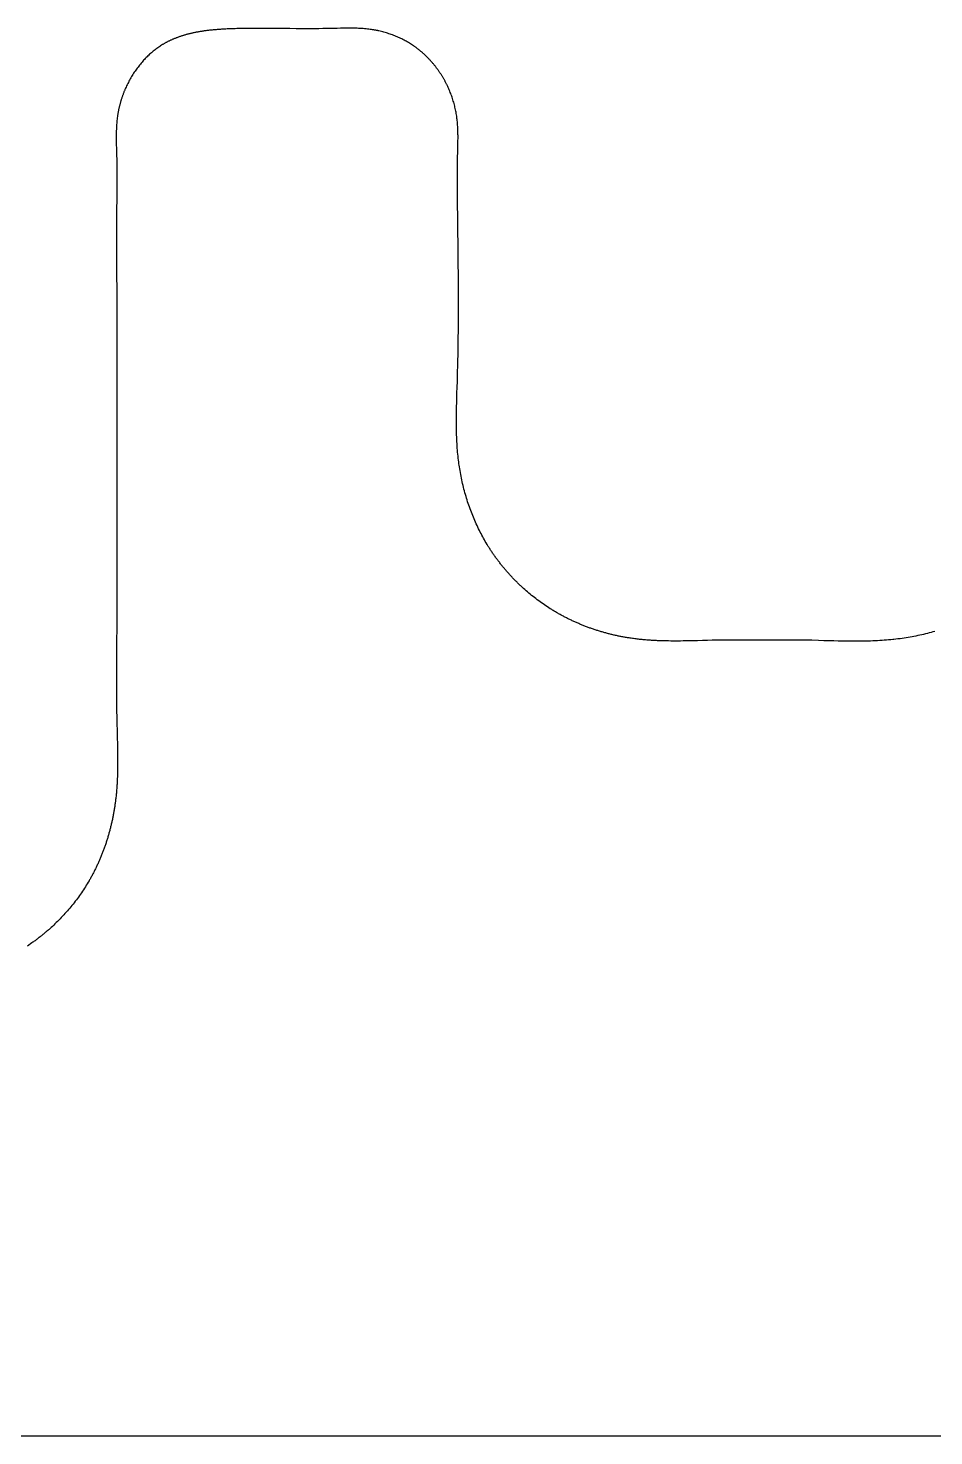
# Model space of a CAD drawing. Header units: millimetres. Extents: x -9 to 276, y -90 to 14.
# Drawn here: x 253.16 to 257.68, y 6.97 to 14 of the extents above; entities that cross this region are included whole.
import ezdxf

# ---------------------------------------------------------------- set-up
doc = ezdxf.new("R2010")
doc.units = ezdxf.units.MM
doc.layers.add('BLACK', color=7, linetype='CONTINUOUS')

msp = doc.modelspace()

# ---------------------------------------------------------------- linework, layer by layer
at = {"layer": 'BLACK', "linetype": 'Continuous'}
for p, q in [((253.983391, 13.971788), (253.979777, 13.970999)), ((253.987065, 13.97257), (253.983391, 13.971788)), ((253.990748, 13.973333), (253.987065, 13.97257)), ((253.994495, 13.974088), (253.990748, 13.973333)), ((253.99825, 13.974824), (253.994495, 13.974088)), ((254.002073, 13.975552), (253.99825, 13.974824)), ((254.005904, 13.976262), (254.002073, 13.975552)), ((254.009806, 13.976963), (254.005904, 13.976262)), ((254.013716, 13.977646), (254.009806, 13.976963)), ((254.0177, 13.97832), (254.013716, 13.977646)), ((254.021693, 13.978975), (254.0177, 13.97832)), ((254.025765, 13.979623), (254.021693, 13.978975)), ((254.029845, 13.980251), (254.025765, 13.979623)), ((254.03401, 13.980871), (254.029845, 13.980251)), ((254.038182, 13.981472), (254.03401, 13.980871)), ((254.042443, 13.982065), (254.038182, 13.981472)), ((254.046713, 13.982638), (254.042443, 13.982065)), ((254.051078, 13.983204), (254.046713, 13.982638)), ((254.055451, 13.98375), (254.051078, 13.983204)), ((254.059926, 13.984287), (254.055451, 13.98375)), ((254.064409, 13.984805), (254.059926, 13.984287)), ((254.069004, 13.985315), (254.064409, 13.984805)), ((254.073605, 13.985806), (254.069004, 13.985315)), ((254.078326, 13.986288), (254.073605, 13.985806)), ((254.083055, 13.98675), (254.078326, 13.986288)), ((254.087915, 13.987205), (254.083055, 13.98675)), ((254.092782, 13.987639), (254.087915, 13.987205)), ((254.097794, 13.988065), (254.092782, 13.987639)), ((254.102812, 13.988471), (254.097794, 13.988065)), ((254.10799, 13.988869), (254.102812, 13.988471)), ((254.113175, 13.989247), (254.10799, 13.988869)), ((254.11854, 13.989617), (254.113175, 13.989247)), ((254.12391, 13.989967), (254.11854, 13.989617)), ((254.129485, 13.990308), (254.12391, 13.989967)), ((254.135065, 13.990629), (254.129485, 13.990308)), ((254.140881, 13.990943), (254.135065, 13.990629)), ((254.146702, 13.991236), (254.140881, 13.990943)), ((254.152801, 13.991521), (254.146702, 13.991236)), ((254.158903, 13.991786), (254.152801, 13.991521)), ((254.165343, 13.992043), (254.158903, 13.991786)), ((254.171784, 13.99228), (254.165343, 13.992043)), ((254.178648, 13.99251), (254.171784, 13.99228)), ((254.185513, 13.992718), (254.178648, 13.99251)), ((254.192937, 13.992922), (254.185513, 13.992718)), ((254.20036, 13.993103), (254.192937, 13.992922)), ((254.20859, 13.993281), (254.20036, 13.993103)), ((254.216814, 13.993436), (254.20859, 13.993281)), ((254.226416, 13.993593), (254.216814, 13.993436)), ((254.236007, 13.993725), (254.226416, 13.993593)), ((254.248364, 13.993866), (254.236007, 13.993725)), ((254.2607, 13.993975), (254.248364, 13.993866)), ((254.273015, 13.994055), (254.2607, 13.993975)), ((254.285311, 13.994107), (254.273015, 13.994055)), ((254.297588, 13.994135), (254.285311, 13.994107)), ((254.309847, 13.994139), (254.297588, 13.994135)), ((254.334316, 13.994086), (254.309847, 13.994139)), ((254.358726, 13.993967), (254.334316, 13.994086)), ((254.383086, 13.993798), (254.358726, 13.993967)), ((254.407402, 13.993594), (254.383086, 13.993798)), ((254.431683, 13.993375), (254.407402, 13.993594)), ((254.465428, 13.993073), (254.431683, 13.993375)), ((254.497427, 13.992829), (254.465428, 13.993073)), ((254.524373, 13.992683), (254.497427, 13.992829)), ((254.548396, 13.992621), (254.524373, 13.992683)), ((254.570449, 13.992633), (254.548396, 13.992621)), ((254.591054, 13.992716), (254.570449, 13.992633)), ((254.610536, 13.992869), (254.591054, 13.992716)), ((254.629114, 13.993088), (254.610536, 13.992869)), ((254.646943, 13.993374), (254.629114, 13.993088)), ((254.66414, 13.993725), (254.646943, 13.993374)), ((254.677183, 13.99404), (254.66414, 13.993725)), ((254.690238, 13.994379), (254.677183, 13.99404)), ((254.700492, 13.994646), (254.690238, 13.994379)), ((254.717415, 13.995057), (254.700492, 13.994646)), ((254.731201, 13.995335), (254.717415, 13.995057)), ((254.74331, 13.995514), (254.731201, 13.995335)), ((254.754323, 13.995608), (254.74331, 13.995514)), ((254.764543, 13.995624), (254.754323, 13.995608)), ((254.774152, 13.995566), (254.764543, 13.995624)), ((254.783269, 13.995437), (254.774152, 13.995566)), ((254.791979, 13.995239), (254.783269, 13.995437)), ((254.800341, 13.994974), (254.791979, 13.995239)), ((254.808404, 13.994643), (254.800341, 13.994974)), ((254.816204, 13.994246), (254.808404, 13.994643)), ((254.823771, 13.993785), (254.816204, 13.994246)), ((254.831128, 13.993259), (254.823771, 13.993785)), ((254.838296, 13.99267), (254.831128, 13.993259)), ((254.845292, 13.992017), (254.838296, 13.99267)), ((254.85213, 13.991301), (254.845292, 13.992017)), ((254.858822, 13.990523), (254.85213, 13.991301)), ((254.865381, 13.989682), (254.858822, 13.990523)), ((254.871815, 13.988778), (254.865381, 13.989682)), ((254.878132, 13.987812), (254.871815, 13.988778)), ((254.878144, 13.98781), (254.878132, 13.987812)), ((254.881301, 13.987297), (254.878144, 13.98781)), ((254.884456, 13.986764), (254.881301, 13.987297)), ((254.887611, 13.986211), (254.884456, 13.986764)), ((254.890762, 13.985638), (254.887611, 13.986211)), ((254.893912, 13.985045), (254.890762, 13.985638)), ((254.897059, 13.984432), (254.893912, 13.985045)), ((254.900204, 13.983799), (254.897059, 13.984432)), ((254.903346, 13.983147), (254.900204, 13.983799)), ((254.906484, 13.982475), (254.903346, 13.983147)), ((254.909619, 13.981783), (254.906484, 13.982475)), ((254.915877, 13.98034), (254.909619, 13.981783)), ((254.922117, 13.978819), (254.915877, 13.98034)), ((254.928339, 13.97722), (254.922117, 13.978819)), ((254.934539, 13.975545), (254.928339, 13.97722)), ((254.940716, 13.973793), (254.934539, 13.975545)), ((254.946867, 13.971965), (254.940716, 13.973793)), ((254.952991, 13.970061), (254.946867, 13.971965)), ((253.811383, 13.901422), (253.806729, 13.898181)), ((253.816058, 13.904582), (253.811383, 13.901422)), ((253.820754, 13.907659), (253.816058, 13.904582)), ((253.82547, 13.910655), (253.820754, 13.907659)), ((253.829907, 13.913388), (253.82547, 13.910655)), ((253.832325, 13.914844), (253.829907, 13.913388)), ((253.834753, 13.916282), (253.832325, 13.914844)), ((253.837206, 13.917711), (253.834753, 13.916282)), ((253.839668, 13.919123), (253.837206, 13.917711)), ((253.842156, 13.920526), (253.839668, 13.919123)), ((253.844654, 13.921911), (253.842156, 13.920526)), ((253.847178, 13.923288), (253.844654, 13.921911)), ((253.849712, 13.924647), (253.847178, 13.923288)), ((253.852273, 13.925998), (253.849712, 13.924647)), ((253.854844, 13.927332), (253.852273, 13.925998)), ((253.857443, 13.928657), (253.854844, 13.927332)), ((253.860051, 13.929964), (253.857443, 13.928657)), ((253.862689, 13.931263), (253.860051, 13.929964)), ((253.865336, 13.932545), (253.862689, 13.931263)), ((253.868013, 13.933818), (253.865336, 13.932545)), ((253.870699, 13.935074), (253.868013, 13.933818)), ((253.873417, 13.936322), (253.870699, 13.935074)), ((253.876143, 13.937552), (253.873417, 13.936322)), ((253.878902, 13.938774), (253.876143, 13.937552)), ((253.88167, 13.939978), (253.878902, 13.938774)), ((253.884471, 13.941174), (253.88167, 13.939978)), ((253.887282, 13.942353), (253.884471, 13.941174)), ((253.890126, 13.943524), (253.887282, 13.942353)), ((253.89298, 13.944676), (253.890126, 13.943524)), ((253.895869, 13.945822), (253.89298, 13.944676)), ((253.898768, 13.946949), (253.895869, 13.945822)), ((253.901703, 13.948068), (253.898768, 13.946949)), ((253.904647, 13.94917), (253.901703, 13.948068)), ((253.907629, 13.950263), (253.904647, 13.94917)), ((253.910619, 13.951339), (253.907629, 13.950263)), ((253.91365, 13.952407), (253.910619, 13.951339)), ((253.916689, 13.953457), (253.91365, 13.952407)), ((253.919769, 13.9545), (253.916689, 13.953457)), ((253.922857, 13.955524), (253.919769, 13.9545)), ((253.925988, 13.956541), (253.922857, 13.955524)), ((253.929128, 13.957539), (253.925988, 13.956541)), ((253.932312, 13.95853), (253.929128, 13.957539)), ((253.935505, 13.959503), (253.932312, 13.95853)), ((253.938742, 13.960468), (253.935505, 13.959503)), ((253.941989, 13.961415), (253.938742, 13.960468)), ((253.945283, 13.962354), (253.941989, 13.961415)), ((253.948586, 13.963274), (253.945283, 13.962354)), ((253.951938, 13.964188), (253.948586, 13.963274)), ((253.955299, 13.965082), (253.951938, 13.964188)), ((253.95871, 13.965969), (253.955299, 13.965082)), ((253.962131, 13.966838), (253.95871, 13.965969)), ((253.965605, 13.967698), (253.962131, 13.966838)), ((253.969087, 13.968541), (253.965605, 13.967698)), ((253.972625, 13.969375), (253.969087, 13.968541)), ((253.976172, 13.970191), (253.972625, 13.969375)), ((253.979777, 13.970999), (253.976172, 13.970191)), ((254.959085, 13.968084), (254.952991, 13.970061)), ((254.965149, 13.966032), (254.959085, 13.968084)), ((254.971179, 13.963908), (254.965149, 13.966032)), ((254.977174, 13.961711), (254.971179, 13.963908)), ((254.983132, 13.959442), (254.977174, 13.961711)), ((254.989051, 13.957103), (254.983132, 13.959442)), ((254.99493, 13.954694), (254.989051, 13.957103)), ((255.000767, 13.952217), (254.99493, 13.954694)), ((255.00656, 13.949671), (255.000767, 13.952217)), ((255.012308, 13.947058), (255.00656, 13.949671)), ((255.018008, 13.944378), (255.012308, 13.947058)), ((255.023661, 13.941634), (255.018008, 13.944378)), ((255.029263, 13.938825), (255.023661, 13.941634)), ((255.034814, 13.935952), (255.029263, 13.938825)), ((255.040312, 13.933017), (255.034814, 13.935952)), ((255.045757, 13.930021), (255.040312, 13.933017)), ((255.051146, 13.926964), (255.045757, 13.930021)), ((255.056478, 13.923848), (255.051146, 13.926964)), ((255.061753, 13.920673), (255.056478, 13.923848)), ((255.066969, 13.917441), (255.061753, 13.920673)), ((255.072125, 13.914152), (255.066969, 13.917441)), ((255.07722, 13.910807), (255.072125, 13.914152)), ((255.082232, 13.907422), (255.07722, 13.910807)), ((255.084752, 13.905685), (255.082232, 13.907422)), ((255.087259, 13.903931), (255.084752, 13.905685)), ((255.089761, 13.902157), (255.087259, 13.903931)), ((255.092251, 13.900367), (255.089761, 13.902157)), ((253.731879, 13.830818), (253.727791, 13.826162)), ((253.736009, 13.8354), (253.731879, 13.830818)), ((253.740178, 13.839909), (253.736009, 13.8354)), ((253.744387, 13.844342), (253.740178, 13.839909)), ((253.748633, 13.848699), (253.744387, 13.844342)), ((253.752916, 13.85298), (253.748633, 13.848699)), ((253.757234, 13.857184), (253.752916, 13.85298)), ((253.761586, 13.86131), (253.757234, 13.857184)), ((253.765971, 13.865357), (253.761586, 13.86131)), ((253.770387, 13.869325), (253.765971, 13.865357)), ((253.774834, 13.873214), (253.770387, 13.869325)), ((253.779311, 13.877023), (253.774834, 13.873214)), ((253.783815, 13.880752), (253.779311, 13.877023)), ((253.788348, 13.8844), (253.783815, 13.880752)), ((253.792906, 13.887967), (253.788348, 13.8844)), ((253.79749, 13.891453), (253.792906, 13.887967)), ((253.802098, 13.894858), (253.79749, 13.891453)), ((253.806729, 13.898181), (253.802098, 13.894858)), ((255.094734, 13.898557), (255.092251, 13.900367)), ((255.097206, 13.89673), (255.094734, 13.898557)), ((255.099671, 13.894884), (255.097206, 13.89673)), ((255.102124, 13.893021), (255.099671, 13.894884)), ((255.10457, 13.891139), (255.102124, 13.893021)), ((255.107004, 13.88924), (255.10457, 13.891139)), ((255.109431, 13.887322), (255.107004, 13.88924)), ((255.111846, 13.885388), (255.109431, 13.887322)), ((255.114253, 13.883433), (255.111846, 13.885388)), ((255.116647, 13.881464), (255.114253, 13.883433)), ((255.119034, 13.879474), (255.116647, 13.881464)), ((255.121409, 13.87747), (255.119034, 13.879474)), ((255.123775, 13.875445), (255.121409, 13.87747)), ((255.126128, 13.873406), (255.123775, 13.875445)), ((255.128474, 13.871346), (255.126128, 13.873406)), ((255.130806, 13.869272), (255.128474, 13.871346)), ((255.133129, 13.867178), (255.130806, 13.869272)), ((255.13544, 13.865069), (255.133129, 13.867178)), ((255.137741, 13.862941), (255.13544, 13.865069)), ((255.14003, 13.860799), (255.137741, 13.862941)), ((255.142309, 13.858637), (255.14003, 13.860799)), ((255.144574, 13.85646), (255.142309, 13.858637)), ((255.146831, 13.854265), (255.144574, 13.85646)), ((255.149073, 13.852055), (255.146831, 13.854265)), ((255.151306, 13.849826), (255.149073, 13.852055)), ((255.153525, 13.847583), (255.151306, 13.849826)), ((255.155734, 13.845322), (255.153525, 13.847583)), ((255.157928, 13.843046), (255.155734, 13.845322)), ((255.160113, 13.840752), (255.157928, 13.843046)), ((255.162283, 13.838444), (255.160113, 13.840752)), ((255.164443, 13.836118), (255.162283, 13.838444)), ((255.166588, 13.833778), (255.164443, 13.836118)), ((255.168722, 13.831421), (255.166588, 13.833778)), ((255.170842, 13.829049), (255.168722, 13.831421)), ((253.682454, 13.76497), (253.679026, 13.759467)), ((253.68594, 13.770416), (253.682454, 13.76497)), ((253.689485, 13.775804), (253.68594, 13.770416)), ((253.693085, 13.781132), (253.689485, 13.775804)), ((253.69674, 13.786399), (253.693085, 13.781132)), ((253.700448, 13.791603), (253.69674, 13.786399)), ((253.704209, 13.796742), (253.700448, 13.791603)), ((253.70802, 13.801817), (253.704209, 13.796742)), ((253.711881, 13.806824), (253.70802, 13.801817)), ((253.71579, 13.811763), (253.711881, 13.806824)), ((253.719745, 13.816634), (253.71579, 13.811763)), ((253.723746, 13.821433), (253.719745, 13.816634)), ((253.727791, 13.826162), (253.723746, 13.821433)), ((255.17295, 13.82666), (255.170842, 13.829049)), ((255.175044, 13.824258), (255.17295, 13.82666)), ((255.177126, 13.821838), (255.175044, 13.824258)), ((255.179193, 13.819405), (255.177126, 13.821838)), ((255.181248, 13.816955), (255.179193, 13.819405)), ((255.183289, 13.814492), (255.181248, 13.816955)), ((255.185317, 13.812012), (255.183289, 13.814492)), ((255.187329, 13.809519), (255.185317, 13.812012)), ((255.189329, 13.80701), (255.187329, 13.809519)), ((255.191314, 13.804488), (255.189329, 13.80701)), ((255.193286, 13.80195), (255.191314, 13.804488)), ((255.195242, 13.799399), (255.193286, 13.80195)), ((255.197185, 13.796833), (255.195242, 13.799399)), ((255.199113, 13.794254), (255.197185, 13.796833)), ((255.201027, 13.79166), (255.199113, 13.794254)), ((255.202925, 13.789053), (255.201027, 13.79166)), ((255.204809, 13.786432), (255.202925, 13.789053)), ((255.206677, 13.783798), (255.204809, 13.786432)), ((255.208531, 13.78115), (255.206677, 13.783798)), ((255.210369, 13.77849), (255.208531, 13.78115)), ((255.212192, 13.775816), (255.210369, 13.77849)), ((255.213999, 13.77313), (255.212192, 13.775816)), ((255.215791, 13.77043), (255.213999, 13.77313)), ((255.217567, 13.767719), (255.215791, 13.77043)), ((255.219327, 13.764995), (255.217567, 13.767719)), ((255.221071, 13.762259), (255.219327, 13.764995)), ((255.2228, 13.75951), (255.221071, 13.762259)), ((253.644215, 13.692686), (253.642909, 13.689661)), ((253.64554, 13.695702), (253.644215, 13.692686)), ((253.648243, 13.701709), (253.64554, 13.695702)), ((253.651018, 13.70768), (253.648243, 13.701709)), ((253.653863, 13.713613), (253.651018, 13.70768)), ((253.656777, 13.719505), (253.653863, 13.713613)), ((253.65976, 13.725356), (253.656777, 13.719505)), ((253.662809, 13.731162), (253.65976, 13.725356)), ((253.665925, 13.736923), (253.662809, 13.731162)), ((253.669106, 13.742635), (253.665925, 13.736923)), ((253.672351, 13.748298), (253.669106, 13.742635)), ((253.675657, 13.753909), (253.672351, 13.748298)), ((253.679026, 13.759467), (253.675657, 13.753909)), ((255.224512, 13.75675), (255.2228, 13.75951)), ((255.226208, 13.753977), (255.224512, 13.75675)), ((255.227887, 13.751194), (255.226208, 13.753977)), ((255.229551, 13.748399), (255.227887, 13.751194)), ((255.231197, 13.745593), (255.229551, 13.748399)), ((255.232827, 13.742775), (255.231197, 13.745593)), ((255.23444, 13.739946), (255.232827, 13.742775)), ((255.236036, 13.737107), (255.23444, 13.739946)), ((255.237615, 13.734257), (255.236036, 13.737107)), ((255.239177, 13.731397), (255.237615, 13.734257)), ((255.240722, 13.728526), (255.239177, 13.731397)), ((255.24225, 13.725645), (255.240722, 13.728526)), ((255.24376, 13.722755), (255.24225, 13.725645)), ((255.245252, 13.719854), (255.24376, 13.722755)), ((255.246727, 13.716945), (255.245252, 13.719854)), ((255.248185, 13.714025), (255.246727, 13.716945)), ((255.249625, 13.711097), (255.248185, 13.714025)), ((255.251046, 13.708159), (255.249625, 13.711097)), ((255.25245, 13.705213), (255.251046, 13.708159)), ((255.255204, 13.699294), (255.25245, 13.705213)), ((255.257885, 13.693342), (255.255204, 13.699294)), ((255.260492, 13.687358), (255.257885, 13.693342)), ((253.618986, 13.621561), (253.618125, 13.61842)), ((253.619867, 13.624702), (253.618986, 13.621561)), ((253.620768, 13.627838), (253.619867, 13.624702)), ((253.62169, 13.630974), (253.620768, 13.627838)), ((253.622631, 13.634104), (253.62169, 13.630974)), ((253.623592, 13.637233), (253.622631, 13.634104)), ((253.624573, 13.640357), (253.623592, 13.637233)), ((253.625574, 13.643479), (253.624573, 13.640357)), ((253.626594, 13.646595), (253.625574, 13.643479)), ((253.627635, 13.649709), (253.626594, 13.646595)), ((253.628695, 13.652816), (253.627635, 13.649709)), ((253.629774, 13.65592), (253.628695, 13.652816)), ((253.630873, 13.659017), (253.629774, 13.65592)), ((253.631991, 13.662111), (253.630873, 13.659017)), ((253.633128, 13.665197), (253.631991, 13.662111)), ((253.634285, 13.668279), (253.633128, 13.665197)), ((253.635461, 13.671354), (253.634285, 13.668279)), ((253.636655, 13.674423), (253.635461, 13.671354)), ((253.637869, 13.677485), (253.636655, 13.674423)), ((253.639101, 13.68054), (253.637869, 13.677485)), ((253.640352, 13.683588), (253.639101, 13.68054)), ((253.641621, 13.686628), (253.640352, 13.683588)), ((253.642909, 13.689661), (253.641621, 13.686628)), ((255.263026, 13.681344), (255.260492, 13.687358)), ((255.265485, 13.675301), (255.263026, 13.681344)), ((255.267869, 13.66923), (255.265485, 13.675301)), ((255.270177, 13.663134), (255.267869, 13.66923)), ((255.272409, 13.657013), (255.270177, 13.663134)), ((255.274564, 13.650869), (255.272409, 13.657013)), ((255.276642, 13.644704), (255.274564, 13.650869)), ((255.278642, 13.638519), (255.276642, 13.644704)), ((255.280565, 13.632315), (255.278642, 13.638519)), ((255.282409, 13.626094), (255.280565, 13.632315)), ((255.284174, 13.619858), (255.282409, 13.626094)), ((253.605095, 13.554744), (253.604246, 13.548357)), ((253.606007, 13.561014), (253.605095, 13.554744)), ((253.606615, 13.564913), (253.606007, 13.561014)), ((253.607128, 13.568056), (253.606615, 13.564913)), ((253.607661, 13.571198), (253.607128, 13.568056)), ((253.608215, 13.574344), (253.607661, 13.571198)), ((253.608789, 13.577489), (253.608215, 13.574344)), ((253.609384, 13.580638), (253.608789, 13.577489)), ((253.609999, 13.583785), (253.609384, 13.580638)), ((253.610636, 13.586937), (253.609999, 13.583785)), ((253.611293, 13.590085), (253.610636, 13.586937)), ((253.61197, 13.593237), (253.611293, 13.590085)), ((253.612668, 13.596386), (253.61197, 13.593237)), ((253.613387, 13.599537), (253.612668, 13.596386)), ((253.614125, 13.602686), (253.613387, 13.599537)), ((253.614885, 13.605836), (253.614125, 13.602686)), ((253.615664, 13.608983), (253.614885, 13.605836)), ((253.616464, 13.612131), (253.615664, 13.608983)), ((253.617284, 13.615275), (253.616464, 13.612131)), ((253.618125, 13.61842), (253.617284, 13.615275)), ((255.28586, 13.613607), (255.284174, 13.619858)), ((255.287468, 13.607344), (255.28586, 13.613607)), ((255.288995, 13.60107), (255.287468, 13.607344)), ((255.290443, 13.594786), (255.288995, 13.60107)), ((255.291811, 13.588493), (255.290443, 13.594786)), ((255.293098, 13.582193), (255.291811, 13.588493)), ((255.294306, 13.575888), (255.293098, 13.582193)), ((255.295433, 13.569578), (255.294306, 13.575888)), ((255.296479, 13.563265), (255.295433, 13.569578)), ((255.297445, 13.556951), (255.296479, 13.563265)), ((255.298239, 13.551319), (255.297445, 13.556951)), ((255.298972, 13.545678), (255.298239, 13.551319)), ((253.59948, 13.483577), (253.599279, 13.475191)), ((253.599749, 13.491645), (253.59948, 13.483577)), ((253.600084, 13.499435), (253.599749, 13.491645)), ((253.600485, 13.506981), (253.600084, 13.499435)), ((253.600952, 13.51431), (253.600485, 13.506981)), ((253.601483, 13.521444), (253.600952, 13.51431)), ((253.602078, 13.528401), (253.601483, 13.521444)), ((253.602737, 13.535197), (253.602078, 13.528401)), ((253.60346, 13.541845), (253.602737, 13.535197)), ((253.604246, 13.548357), (253.60346, 13.541845)), ((255.299646, 13.540028), (255.298972, 13.545678)), ((255.300263, 13.53437), (255.299646, 13.540028)), ((255.300826, 13.528704), (255.300263, 13.53437)), ((255.301335, 13.523029), (255.300826, 13.528704)), ((255.301794, 13.517348), (255.301335, 13.523029)), ((255.302203, 13.511659), (255.301794, 13.517348)), ((255.302566, 13.505963), (255.302203, 13.511659)), ((255.302883, 13.500261), (255.302566, 13.505963)), ((255.303158, 13.494552), (255.302883, 13.500261)), ((255.303391, 13.488837), (255.303158, 13.494552)), ((255.303585, 13.483116), (255.303391, 13.488837)), ((255.303742, 13.477391), (255.303585, 13.483116)), ((253.599148, 13.466432), (253.599088, 13.457228)), ((253.599088, 13.457228), (253.599102, 13.447477)), ((253.599102, 13.447477), (253.599194, 13.437031)), ((253.599279, 13.475191), (253.599148, 13.466432)), ((253.599194, 13.437031), (253.59937, 13.42565)), ((253.59937, 13.42565), (253.599643, 13.412903)), ((253.599643, 13.412903), (253.600038, 13.397845)), ((255.303432, 13.408371), (255.303693, 13.419902)), ((255.303693, 13.419902), (255.303891, 13.431426)), ((255.303863, 13.47166), (255.303742, 13.477391)), ((255.303951, 13.465924), (255.303863, 13.47166)), ((255.303891, 13.431426), (255.303961, 13.437184)), ((255.304008, 13.460184), (255.303951, 13.465924)), ((255.303961, 13.437184), (255.30401, 13.442939)), ((255.304036, 13.454439), (255.304008, 13.460184)), ((255.30401, 13.442939), (255.304036, 13.448691)), ((255.304036, 13.448691), (255.304036, 13.454439)), ((253.600038, 13.397845), (253.600541, 13.380557)), ((253.600541, 13.380557), (253.601025, 13.363952)), ((253.601025, 13.363952), (253.601251, 13.355651)), ((253.601251, 13.355651), (253.601459, 13.347353)), ((253.601459, 13.347353), (253.601771, 13.332508)), ((255.30146, 13.340324), (255.301881, 13.355654)), ((255.30146, 13.123512), (255.30146, 13.340324)), ((255.301881, 13.355654), (255.302431, 13.373751)), ((255.302431, 13.373751), (255.302786, 13.385292)), ((255.302786, 13.385292), (255.303125, 13.396833)), ((255.303125, 13.396833), (255.303432, 13.408371)), ((253.601771, 13.332508), (253.602018, 13.317028)), ((253.602018, 13.317028), (253.602199, 13.300786)), ((253.602199, 13.300786), (253.602312, 13.283606)), ((253.602312, 13.283606), (253.602357, 13.265222)), ((253.602224, 13.222819), (253.602027, 13.196356)), ((253.60233, 13.245213), (253.602224, 13.222819)), ((253.602357, 13.265222), (253.60233, 13.245213)), ((253.601459, 13.133641), (253.601211, 13.099052)), ((253.601756, 13.166532), (253.601459, 13.133641)), ((253.602027, 13.196356), (253.601756, 13.166532)), ((253.601026, 13.062544), (253.600907, 13.023625)), ((253.601211, 13.099052), (253.601026, 13.062544)), ((255.302489, 13.047818), (255.30146, 13.123512)), ((253.600907, 13.023625), (253.600855, 12.981531)), ((255.303365, 12.983531), (255.302489, 13.047818)), ((253.600855, 12.981531), (253.600872, 12.934952)), ((253.600872, 12.934952), (253.600966, 12.88124)), ((255.304215, 12.918192), (255.303365, 12.983531)), ((255.304869, 12.863392), (255.304215, 12.918192)), ((253.600966, 12.88124), (253.601153, 12.813048)), ((255.305384, 12.814639), (255.304869, 12.863392)), ((253.601153, 12.813048), (253.601213, 12.793371)), ((253.601213, 12.793371), (253.601344, 12.749794)), ((255.305786, 12.769961), (255.305384, 12.814639)), ((253.601344, 12.749794), (253.601458, 12.706218)), ((255.306089, 12.728285), (255.305786, 12.769961)), ((255.306302, 12.688946), (255.306089, 12.728285)), ((253.601458, 12.706218), (253.601579, 12.637753)), ((253.601579, 12.637753), (253.601636, 12.562364)), ((255.306431, 12.651499), (255.306302, 12.688946)), ((255.306479, 12.615628), (255.306431, 12.651499)), ((255.306346, 12.547731), (255.30645, 12.581099)), ((255.30645, 12.581099), (255.306479, 12.615628)), ((253.601636, 12.562364), (253.601628, 12.476211)), ((255.30592, 12.483937), (255.306169, 12.515382)), ((255.306169, 12.515382), (255.306346, 12.547731)), ((253.601628, 12.476211), (253.601548, 12.369356)), ((255.305212, 12.423402), (255.305601, 12.453303)), ((255.305601, 12.453303), (255.30592, 12.483937)), ((253.601548, 12.369356), (253.601496, 12.316284)), ((255.303637, 12.33748), (255.30423, 12.365543)), ((255.30423, 12.365543), (255.304755, 12.394167)), ((255.304755, 12.394167), (255.305212, 12.423402)), ((253.601496, 12.316284), (253.601458, 12.278794)), ((255.302252, 12.282874), (255.302978, 12.309936)), ((255.302978, 12.309936), (255.303637, 12.33748)), ((253.601458, 12.278794), (253.601457, 11.851371)), ((255.29984, 12.207287), (255.300667, 12.231775)), ((255.300667, 12.231775), (255.30146, 12.256262)), ((255.30146, 12.256262), (255.302252, 12.282874)), ((255.297325, 12.127624), (255.297918, 12.148487)), ((255.297918, 12.148487), (255.298682, 12.172779)), ((255.298682, 12.172779), (255.29984, 12.207287)), ((255.296237, 12.075378), (255.2965, 12.091568)), ((255.2965, 12.091568), (255.296859, 12.108863)), ((255.296859, 12.108863), (255.297325, 12.127624)), ((255.295953, 12.031458), (255.295967, 12.045459)), ((255.296015, 12.017973), (255.295953, 12.031458)), ((255.295967, 12.045459), (255.296061, 12.060061)), ((255.29615, 12.004937), (255.296015, 12.017973)), ((255.296061, 12.060061), (255.296237, 12.075378)), ((255.296358, 11.992297), (255.29615, 12.004937)), ((255.296637, 11.98001), (255.296358, 11.992297)), ((255.296986, 11.968042), (255.296637, 11.98001)), ((255.297403, 11.956362), (255.296986, 11.968042)), ((255.297888, 11.944945), (255.297403, 11.956362)), ((255.298441, 11.93377), (255.297888, 11.944945)), ((255.29906, 11.922817), (255.298441, 11.93377)), ((255.299746, 11.912072), (255.29906, 11.922817)), ((255.300497, 11.901519), (255.299746, 11.912072)), ((255.301314, 11.891145), (255.300497, 11.901519)), ((255.302196, 11.88094), (255.301314, 11.891145)), ((255.303142, 11.870892), (255.302196, 11.88094)), ((255.304154, 11.860993), (255.303142, 11.870892)), ((253.601457, 11.851371), (253.601633, 11.764437)), ((255.305229, 11.851235), (255.304154, 11.860993)), ((255.30637, 11.841609), (255.305229, 11.851235)), ((255.307574, 11.832109), (255.30637, 11.841609)), ((255.308842, 11.822728), (255.307574, 11.832109)), ((255.30968, 11.816837), (255.308842, 11.822728)), ((255.311076, 11.807476), (255.30968, 11.816837)), ((255.312552, 11.79813), (255.311076, 11.807476)), ((255.314105, 11.788799), (255.312552, 11.79813)), ((253.601633, 11.764437), (253.601953, 11.641631)), ((255.315737, 11.779485), (255.314105, 11.788799)), ((255.317447, 11.77019), (255.315737, 11.779485)), ((255.319234, 11.760916), (255.317447, 11.77019)), ((255.321099, 11.751663), (255.319234, 11.760916)), ((255.32304, 11.742434), (255.321099, 11.751663)), ((255.325057, 11.733229), (255.32304, 11.742434)), ((255.327151, 11.724051), (255.325057, 11.733229)), ((255.32932, 11.7149), (255.327151, 11.724051)), ((255.331565, 11.705778), (255.32932, 11.7149)), ((255.333884, 11.696686), (255.331565, 11.705778)), ((255.336277, 11.687626), (255.333884, 11.696686)), ((255.338745, 11.678599), (255.336277, 11.687626)), ((255.341285, 11.669606), (255.338745, 11.678599)), ((255.343899, 11.660648), (255.341285, 11.669606)), ((255.346585, 11.651727), (255.343899, 11.660648)), ((253.601953, 11.641631), (253.602169, 11.560964)), ((255.349343, 11.642845), (255.346585, 11.651727)), ((255.352172, 11.634001), (255.349343, 11.642845)), ((255.355072, 11.625198), (255.352172, 11.634001)), ((255.358043, 11.616436), (255.355072, 11.625198)), ((255.361083, 11.607716), (255.358043, 11.616436)), ((255.364193, 11.59904), (255.361083, 11.607716)), ((255.367371, 11.590409), (255.364193, 11.59904)), ((255.370618, 11.581823), (255.367371, 11.590409)), ((253.602169, 11.560964), (253.602359, 11.480299)), ((255.373932, 11.573284), (255.370618, 11.581823)), ((255.377313, 11.564793), (255.373932, 11.573284)), ((255.380761, 11.55635), (255.377313, 11.564793)), ((255.384275, 11.547957), (255.380761, 11.55635)), ((255.387854, 11.539614), (255.384275, 11.547957)), ((255.391498, 11.531322), (255.387854, 11.539614)), ((255.395206, 11.523082), (255.391498, 11.531322)), ((255.398977, 11.514895), (255.395206, 11.523082)), ((255.402812, 11.506761), (255.398977, 11.514895)), ((253.602359, 11.480299), (253.602496, 11.399641)), ((255.40671, 11.498682), (255.402812, 11.506761)), ((255.410669, 11.490658), (255.40671, 11.498682)), ((255.414689, 11.48269), (255.410669, 11.490658)), ((255.418771, 11.474778), (255.414689, 11.48269)), ((255.422912, 11.466923), (255.418771, 11.474778)), ((255.427114, 11.459126), (255.422912, 11.466923)), ((255.431374, 11.451387), (255.427114, 11.459126)), ((255.435693, 11.443707), (255.431374, 11.451387)), ((255.44007, 11.436086), (255.435693, 11.443707)), ((253.602496, 11.399641), (253.602536, 11.359314)), ((255.444505, 11.428526), (255.44007, 11.436086)), ((255.448996, 11.421025), (255.444505, 11.428526)), ((255.453544, 11.413586), (255.448996, 11.421025)), ((255.455141, 11.41101), (255.453544, 11.413586)), ((255.457456, 11.407307), (255.455141, 11.41101)), ((255.459788, 11.403615), (255.457456, 11.407307)), ((255.46214, 11.399929), (255.459788, 11.403615)), ((255.464508, 11.396254), (255.46214, 11.399929)), ((255.466897, 11.392585), (255.464508, 11.396254)), ((255.469302, 11.388928), (255.466897, 11.392585)), ((255.471726, 11.385277), (255.469302, 11.388928)), ((255.474167, 11.381637), (255.471726, 11.385277)), ((255.476628, 11.378005), (255.474167, 11.381637)), ((255.479105, 11.374384), (255.476628, 11.378005)), ((255.481601, 11.37077), (255.479105, 11.374384)), ((253.602536, 11.359314), (253.602553, 11.31899)), ((253.602553, 11.31899), (253.602543, 11.278669)), ((255.484114, 11.367167), (255.481601, 11.37077)), ((255.486646, 11.363573), (255.484114, 11.367167)), ((255.489194, 11.35999), (255.486646, 11.363573)), ((255.491761, 11.356414), (255.489194, 11.35999)), ((255.494344, 11.352851), (255.491761, 11.356414)), ((255.496946, 11.349296), (255.494344, 11.352851)), ((255.499564, 11.345753), (255.496946, 11.349296)), ((255.502201, 11.342218), (255.499564, 11.345753)), ((255.504854, 11.338695), (255.502201, 11.342218)), ((255.507525, 11.335181), (255.504854, 11.338695)), ((255.510212, 11.33168), (255.507525, 11.335181)), ((255.512917, 11.328187), (255.510212, 11.33168)), ((255.515638, 11.324707), (255.512917, 11.328187)), ((255.518377, 11.321237), (255.515638, 11.324707)), ((255.521131, 11.317778), (255.518377, 11.321237)), ((255.523904, 11.31433), (255.521131, 11.317778)), ((255.526692, 11.310894), (255.523904, 11.31433)), ((255.529497, 11.307469), (255.526692, 11.310894)), ((255.532318, 11.304056), (255.529497, 11.307469)), ((255.535157, 11.300653), (255.532318, 11.304056)), ((253.602504, 11.23835), (253.602432, 11.198036)), ((253.602543, 11.278669), (253.602504, 11.23835)), ((255.53801, 11.297263), (255.535157, 11.300653)), ((255.540881, 11.293884), (255.53801, 11.297263)), ((255.543767, 11.290518), (255.540881, 11.293884)), ((255.54667, 11.287163), (255.543767, 11.290518)), ((255.549588, 11.283822), (255.54667, 11.287163)), ((255.552523, 11.280491), (255.549588, 11.283822)), ((255.555473, 11.277174), (255.552523, 11.280491)), ((255.558439, 11.273868), (255.555473, 11.277174)), ((255.56142, 11.270576), (255.558439, 11.273868)), ((255.564417, 11.267296), (255.56142, 11.270576)), ((255.567429, 11.264029), (255.564417, 11.267296)), ((255.570457, 11.260775), (255.567429, 11.264029)), ((255.573499, 11.257534), (255.570457, 11.260775)), ((255.576558, 11.254306), (255.573499, 11.257534)), ((255.57963, 11.251091), (255.576558, 11.254306)), ((255.582718, 11.247889), (255.57963, 11.251091)), ((255.585821, 11.244702), (255.582718, 11.247889)), ((255.588938, 11.241527), (255.585821, 11.244702)), ((255.59207, 11.238367), (255.588938, 11.241527)), ((255.595217, 11.235219), (255.59207, 11.238367)), ((255.598378, 11.232087), (255.595217, 11.235219)), ((253.602432, 11.198036), (253.602323, 11.157725)), ((255.601553, 11.228967), (255.598378, 11.232087)), ((255.604743, 11.225862), (255.601553, 11.228967)), ((255.607946, 11.222771), (255.604743, 11.225862)), ((255.611164, 11.219695), (255.607946, 11.222771)), ((255.614396, 11.216632), (255.611164, 11.219695)), ((255.617641, 11.213585), (255.614396, 11.216632)), ((255.6209, 11.210552), (255.617641, 11.213585)), ((255.624173, 11.207533), (255.6209, 11.210552)), ((255.627459, 11.204529), (255.624173, 11.207533)), ((255.630758, 11.201541), (255.627459, 11.204529)), ((255.637397, 11.195608), (255.630758, 11.201541)), ((255.644088, 11.189736), (255.637397, 11.195608)), ((255.65083, 11.183925), (255.644088, 11.189736)), ((255.657622, 11.178177), (255.65083, 11.183925)), ((255.664464, 11.172492), (255.657622, 11.178177)), ((255.671354, 11.16687), (255.664464, 11.172492)), ((255.678292, 11.161312), (255.671354, 11.16687)), ((253.602174, 11.117418), (253.601983, 11.077115)), ((253.602323, 11.157725), (253.602174, 11.117418)), ((255.685277, 11.15582), (255.678292, 11.161312)), ((255.692308, 11.150393), (255.685277, 11.15582)), ((255.699383, 11.145033), (255.692308, 11.150393)), ((255.706502, 11.13974), (255.699383, 11.145033)), ((255.713664, 11.134514), (255.706502, 11.13974)), ((255.720868, 11.129357), (255.713664, 11.134514)), ((255.728113, 11.124268), (255.720868, 11.129357)), ((255.735399, 11.11925), (255.728113, 11.124268)), ((255.742723, 11.114301), (255.735399, 11.11925)), ((255.750085, 11.109423), (255.742723, 11.114301)), ((255.757485, 11.104616), (255.750085, 11.109423)), ((255.764146, 11.10037), (255.757485, 11.104616)), ((255.767892, 11.098015), (255.764146, 11.10037)), ((255.771649, 11.095677), (255.767892, 11.098015)), ((255.775423, 11.093352), (255.771649, 11.095677)), ((255.779207, 11.091044), (255.775423, 11.093352)), ((253.601745, 11.036818), (253.601457, 10.996525)), ((253.601983, 11.077115), (253.601745, 11.036818)), ((255.783008, 11.08875), (255.779207, 11.091044)), ((255.786819, 11.086473), (255.783008, 11.08875)), ((255.790646, 11.084209), (255.786819, 11.086473)), ((255.794483, 11.081963), (255.790646, 11.084209)), ((255.798337, 11.079731), (255.794483, 11.081963)), ((255.8022, 11.077516), (255.798337, 11.079731)), ((255.806079, 11.075315), (255.8022, 11.077516)), ((255.809968, 11.073131), (255.806079, 11.075315)), ((255.813873, 11.070962), (255.809968, 11.073131)), ((255.817787, 11.06881), (255.813873, 11.070962)), ((255.821717, 11.066673), (255.817787, 11.06881)), ((255.825656, 11.064553), (255.821717, 11.066673)), ((255.829611, 11.062448), (255.825656, 11.064553)), ((255.833575, 11.06036), (255.829611, 11.062448)), ((255.837554, 11.058287), (255.833575, 11.06036)), ((255.841543, 11.056232), (255.837554, 11.058287)), ((255.845546, 11.054192), (255.841543, 11.056232)), ((255.849558, 11.05217), (255.845546, 11.054192)), ((255.853585, 11.050163), (255.849558, 11.05217)), ((255.857621, 11.048173), (255.853585, 11.050163)), ((255.861671, 11.046199), (255.857621, 11.048173)), ((255.865729, 11.044243), (255.861671, 11.046199)), ((255.869803, 11.042303), (255.865729, 11.044243)), ((255.873884, 11.04038), (255.869803, 11.042303)), ((255.87798, 11.038473), (255.873884, 11.04038)), ((255.882083, 11.036585), (255.87798, 11.038473)), ((255.886201, 11.034712), (255.882083, 11.036585)), ((255.890327, 11.032857), (255.886201, 11.034712)), ((255.894466, 11.031019), (255.890327, 11.032857)), ((255.898613, 11.029198), (255.894466, 11.031019)), ((255.902773, 11.027394), (255.898613, 11.029198)), ((255.906941, 11.025608), (255.902773, 11.027394)), ((255.911122, 11.023839), (255.906941, 11.025608)), ((255.915311, 11.022088), (255.911122, 11.023839)), ((253.601457, 10.996525), (253.601041, 10.947009)), ((255.919512, 11.020353), (255.915311, 11.022088)), ((255.923721, 11.018637), (255.919512, 11.020353)), ((255.927942, 11.016938), (255.923721, 11.018637)), ((255.932171, 11.015257), (255.927942, 11.016938)), ((255.936411, 11.013593), (255.932171, 11.015257)), ((255.940659, 11.011948), (255.936411, 11.013593)), ((255.944918, 11.010319), (255.940659, 11.011948)), ((255.949185, 11.00871), (255.944918, 11.010319)), ((255.953462, 11.007117), (255.949185, 11.00871)), ((255.957747, 11.005544), (255.953462, 11.007117)), ((255.962042, 11.003987), (255.957747, 11.005544)), ((255.966345, 11.00245), (255.962042, 11.003987)), ((255.970658, 11.00093), (255.966345, 11.00245)), ((255.974977, 10.999429), (255.970658, 11.00093)), ((255.979307, 10.997945), (255.974977, 10.999429)), ((255.983643, 10.996481), (255.979307, 10.997945)), ((255.987989, 10.995034), (255.983643, 10.996481)), ((255.992341, 10.993606), (255.987989, 10.995034)), ((255.996703, 10.992197), (255.992341, 10.993606)), ((256.001071, 10.990806), (255.996703, 10.992197)), ((256.005448, 10.989433), (256.001071, 10.990806)), ((256.009831, 10.98808), (256.005448, 10.989433)), ((256.014223, 10.986744), (256.009831, 10.98808)), ((256.018621, 10.985428), (256.014223, 10.986744)), ((256.023027, 10.984131), (256.018621, 10.985428)), ((256.027439, 10.982852), (256.023027, 10.984131)), ((256.031859, 10.981592), (256.027439, 10.982852)), ((256.036284, 10.980351), (256.031859, 10.981592)), ((256.040717, 10.979129), (256.036284, 10.980351)), ((256.045155, 10.977927), (256.040717, 10.979129)), ((256.0496, 10.976742), (256.045155, 10.977927)), ((256.054051, 10.975578), (256.0496, 10.976742)), ((256.058508, 10.974432), (256.054051, 10.975578)), ((256.06297, 10.973306), (256.058508, 10.974432)), ((256.067439, 10.972198), (256.06297, 10.973306)), ((256.071913, 10.97111), (256.067439, 10.972198)), ((256.076392, 10.970041), (256.071913, 10.97111)), ((256.080877, 10.968992), (256.076392, 10.970041)), ((256.085367, 10.967962), (256.080877, 10.968992)), ((256.089861, 10.966951), (256.085367, 10.967962)), ((256.09436, 10.96596), (256.089861, 10.966951)), ((256.098864, 10.964988), (256.09436, 10.96596)), ((256.103373, 10.964036), (256.098864, 10.964988)), ((256.107885, 10.963103), (256.103373, 10.964036)), ((256.112402, 10.96219), (256.107885, 10.963103)), ((256.116923, 10.961297), (256.112402, 10.96219)), ((256.121448, 10.960423), (256.116923, 10.961297)), ((256.125977, 10.959568), (256.121448, 10.960423)), ((256.130509, 10.958734), (256.125977, 10.959568)), ((256.135045, 10.957919), (256.130509, 10.958734)), ((256.139584, 10.957123), (256.135045, 10.957919)), ((256.144126, 10.956348), (256.139584, 10.957123)), ((256.148672, 10.955592), (256.144126, 10.956348)), ((256.15322, 10.954856), (256.148672, 10.955592)), ((256.157771, 10.95414), (256.15322, 10.954856)), ((256.162324, 10.953444), (256.157771, 10.95414)), ((256.168261, 10.952566), (256.162324, 10.953444)), ((256.174203, 10.951722), (256.168261, 10.952566)), ((257.528874, 10.953608), (257.518833, 10.952144)), ((257.538863, 10.955145), (257.528874, 10.953608)), ((257.548801, 10.956754), (257.538863, 10.955145)), ((257.558686, 10.958436), (257.548801, 10.956754)), ((257.568518, 10.960189), (257.558686, 10.958436)), ((257.578295, 10.962013), (257.568518, 10.960189)), ((257.588018, 10.963908), (257.578295, 10.962013)), ((257.597684, 10.965872), (257.588018, 10.963908)), ((257.607293, 10.967907), (257.597684, 10.965872)), ((257.616845, 10.97001), (257.607293, 10.967907)), ((257.626339, 10.972182), (257.616845, 10.97001)), ((257.635774, 10.974422), (257.626339, 10.972182)), ((257.64515, 10.97673), (257.635774, 10.974422)), ((257.654466, 10.979105), (257.64515, 10.97673)), ((257.663721, 10.981546), (257.654466, 10.979105)), ((257.672916, 10.984054), (257.663721, 10.981546)), ((257.682049, 10.986627), (257.672916, 10.984054)), ((253.600492, 10.884357), (253.600144, 10.839371)), ((253.600885, 10.929339), (253.600492, 10.884357)), ((253.601041, 10.947009), (253.600885, 10.929339)), ((256.180148, 10.95091), (256.174203, 10.951722)), ((256.186098, 10.950131), (256.180148, 10.95091)), ((256.192051, 10.949383), (256.186098, 10.950131)), ((256.198009, 10.948666), (256.192051, 10.949383)), ((256.20397, 10.947979), (256.198009, 10.948666)), ((256.209935, 10.947323), (256.20397, 10.947979)), ((256.215903, 10.946696), (256.209935, 10.947323)), ((256.221875, 10.946098), (256.215903, 10.946696)), ((256.22785, 10.945529), (256.221875, 10.946098)), ((256.233829, 10.944987), (256.22785, 10.945529)), ((256.239811, 10.944473), (256.233829, 10.944987)), ((256.245797, 10.943986), (256.239811, 10.944473)), ((256.251786, 10.943525), (256.245797, 10.943986)), ((256.257777, 10.94309), (256.251786, 10.943525)), ((256.263772, 10.94268), (256.257777, 10.94309)), ((256.26977, 10.942295), (256.263772, 10.94268)), ((256.275771, 10.941934), (256.26977, 10.942295)), ((256.281775, 10.941597), (256.275771, 10.941934)), ((256.287781, 10.941283), (256.281775, 10.941597)), ((256.293791, 10.940992), (256.287781, 10.941283)), ((256.299803, 10.940722), (256.293791, 10.940992)), ((256.305817, 10.940475), (256.299803, 10.940722)), ((256.311834, 10.940248), (256.305817, 10.940475)), ((256.317854, 10.940042), (256.311834, 10.940248)), ((256.3299, 10.93969), (256.317854, 10.940042)), ((256.341955, 10.939413), (256.3299, 10.93969)), ((256.354018, 10.939209), (256.341955, 10.939413)), ((256.36609, 10.939071), (256.354018, 10.939209)), ((256.378168, 10.938997), (256.36609, 10.939071)), ((256.390254, 10.938981), (256.378168, 10.938997)), ((256.402346, 10.939021), (256.390254, 10.938981)), ((256.414443, 10.939111), (256.402346, 10.939021)), ((256.426545, 10.939247), (256.414443, 10.939111)), ((256.438653, 10.939426), (256.426545, 10.939247)), ((256.450764, 10.939642), (256.438653, 10.939426)), ((256.462878, 10.939892), (256.450764, 10.939642)), ((256.474996, 10.940172), (256.462878, 10.939892)), ((256.487115, 10.940477), (256.474996, 10.940172)), ((256.499237, 10.940802), (256.487115, 10.940477)), ((256.523483, 10.9415), (256.499237, 10.940802)), ((256.54773, 10.942232), (256.523483, 10.9415)), ((256.572324, 10.942974), (256.54773, 10.942232)), ((256.598232, 10.943717), (256.572324, 10.942974)), ((257.035357, 10.943717), (256.598232, 10.943717)), ((257.052139, 10.94322), (257.035357, 10.943717)), ((257.068925, 10.942693), (257.052139, 10.94322)), ((257.102504, 10.941593), (257.068925, 10.942693)), ((257.129455, 10.940706), (257.102504, 10.941593)), ((257.156557, 10.939854), (257.129455, 10.940706)), ((257.179295, 10.9392), (257.156557, 10.939854)), ((257.199521, 10.938684), (257.179295, 10.9392)), ((257.218052, 10.938281), (257.199521, 10.938684)), ((257.235331, 10.937977), (257.218052, 10.938281)), ((257.251634, 10.937764), (257.235331, 10.937977)), ((257.267146, 10.937635), (257.251634, 10.937764)), ((257.281998, 10.937587), (257.267146, 10.937635)), ((257.296287, 10.937615), (257.281998, 10.937587)), ((257.310089, 10.937719), (257.296287, 10.937615)), ((257.323463, 10.937896), (257.310089, 10.937719)), ((257.336455, 10.938144), (257.323463, 10.937896)), ((257.349106, 10.938463), (257.336455, 10.938144)), ((257.361449, 10.938851), (257.349106, 10.938463)), ((257.373509, 10.939307), (257.361449, 10.938851)), ((257.385312, 10.939832), (257.373509, 10.939307)), ((257.396878, 10.940423), (257.385312, 10.939832)), ((257.408223, 10.941081), (257.396878, 10.940423)), ((257.419365, 10.941805), (257.408223, 10.941081)), ((257.430316, 10.942595), (257.419365, 10.941805)), ((257.44109, 10.943451), (257.430316, 10.942595)), ((257.451696, 10.944371), (257.44109, 10.943451)), ((257.462146, 10.945357), (257.451696, 10.944371)), ((257.472447, 10.946407), (257.462146, 10.945357)), ((257.478188, 10.947027), (257.472447, 10.946407)), ((257.48842, 10.948195), (257.478188, 10.947027)), ((257.498605, 10.949437), (257.48842, 10.948195)), ((257.508744, 10.950754), (257.498605, 10.949437)), ((257.518833, 10.952144), (257.508744, 10.950754)), ((253.6, 10.816875), (253.599884, 10.794376)), ((253.600144, 10.839371), (253.6, 10.816875)), ((253.599801, 10.771873), (253.599757, 10.749366)), ((253.599757, 10.749366), (253.599757, 10.726855)), ((253.599884, 10.794376), (253.599801, 10.771873)), ((253.599757, 10.726855), (253.599806, 10.704339)), ((253.599806, 10.704339), (253.599911, 10.681817)), ((253.599911, 10.681817), (253.600076, 10.659289)), ((253.600076, 10.659289), (253.600308, 10.636754)), ((253.600308, 10.636754), (253.600612, 10.614212)), ((253.600612, 10.614212), (253.600792, 10.602937)), ((253.600792, 10.602937), (253.600992, 10.591661)), ((253.600992, 10.591661), (253.601213, 10.580383)), ((253.601213, 10.580383), (253.601456, 10.569102)), ((253.601456, 10.569102), (253.601975, 10.547599)), ((253.601975, 10.547599), (253.602666, 10.521946)), ((253.602666, 10.521946), (253.603388, 10.496594)), ((253.603388, 10.496594), (253.604024, 10.474336)), ((253.604024, 10.474336), (253.604633, 10.452081)), ((253.604633, 10.452081), (253.605189, 10.429833)), ((253.605189, 10.429833), (253.605439, 10.418713)), ((253.605439, 10.418713), (253.605666, 10.407595)), ((253.605666, 10.407595), (253.605867, 10.396481)), ((253.605867, 10.396481), (253.606038, 10.38537)), ((253.606038, 10.38537), (253.606176, 10.374263)), ((253.606176, 10.374263), (253.606277, 10.363161)), ((253.606332, 10.329883), (253.606256, 10.318801)), ((253.606277, 10.363161), (253.606339, 10.352063)), ((253.606359, 10.34097), (253.606332, 10.329883)), ((253.606339, 10.352063), (253.606359, 10.34097)), ((253.604575, 10.252456), (253.604061, 10.241425)), ((253.605017, 10.263494), (253.604575, 10.252456)), ((253.60539, 10.274541), (253.605017, 10.263494)), ((253.605697, 10.285596), (253.60539, 10.274541)), ((253.605942, 10.296657), (253.605697, 10.285596)), ((253.606127, 10.307726), (253.605942, 10.296657)), ((253.606256, 10.318801), (253.606127, 10.307726)), ((253.599787, 10.180926), (253.599265, 10.175442)), ((253.600284, 10.186414), (253.599787, 10.180926)), ((253.600759, 10.191903), (253.600284, 10.186414)), ((253.601211, 10.197396), (253.600759, 10.191903)), ((253.601641, 10.202891), (253.601211, 10.197396)), ((253.602049, 10.208389), (253.601641, 10.202891)), ((253.602435, 10.213889), (253.602049, 10.208389)), ((253.602801, 10.219392), (253.602435, 10.213889)), ((253.603145, 10.224897), (253.602801, 10.219392)), ((253.60347, 10.230404), (253.603145, 10.224897)), ((253.604061, 10.241425), (253.60347, 10.230404)), ((253.591707, 10.114206), (253.590987, 10.109496)), ((253.592409, 10.118925), (253.591707, 10.114206)), ((253.59309, 10.123646), (253.592409, 10.118925)), ((253.593752, 10.128377), (253.59309, 10.123646)), ((253.594395, 10.13311), (253.593752, 10.128377)), ((253.595018, 10.137851), (253.594395, 10.13311)), ((253.595622, 10.142594), (253.595018, 10.137851)), ((253.596293, 10.148061), (253.595622, 10.142594)), ((253.596938, 10.153532), (253.596293, 10.148061)), ((253.597557, 10.159005), (253.596938, 10.153532)), ((253.598151, 10.164481), (253.597557, 10.159005)), ((253.59872, 10.16996), (253.598151, 10.164481)), ((253.599265, 10.175442), (253.59872, 10.16996)), ((253.577884, 10.039636), (253.57686, 10.035041)), ((253.578891, 10.044242), (253.577884, 10.039636)), ((253.579878, 10.048853), (253.578891, 10.044242)), ((253.580846, 10.053476), (253.579878, 10.048853)), ((253.581796, 10.058103), (253.580846, 10.053476)), ((253.582727, 10.062741), (253.581796, 10.058103)), ((253.583638, 10.067383), (253.582727, 10.062741)), ((253.584532, 10.072036), (253.583638, 10.067383)), ((253.585405, 10.076693), (253.584532, 10.072036)), ((253.58626, 10.08136), (253.585405, 10.076693)), ((253.587096, 10.086031), (253.58626, 10.08136)), ((253.587913, 10.090712), (253.587096, 10.086031)), ((253.58871, 10.095397), (253.587913, 10.090712)), ((253.589488, 10.100091), (253.58871, 10.095397)), ((253.590247, 10.104789), (253.589488, 10.100091)), ((253.590987, 10.109496), (253.590247, 10.104789)), ((253.560578, 9.971629), (253.559278, 9.96717)), ((253.561859, 9.976095), (253.560578, 9.971629)), ((253.563123, 9.980575), (253.561859, 9.976095)), ((253.564367, 9.98506), (253.563123, 9.980575)), ((253.565595, 9.989559), (253.564367, 9.98506)), ((253.566804, 9.994064), (253.565595, 9.989559)), ((253.567995, 9.998582), (253.566804, 9.994064)), ((253.569167, 10.003106), (253.567995, 9.998582)), ((253.570322, 10.007643), (253.569167, 10.003106)), ((253.571457, 10.012185), (253.570322, 10.007643)), ((253.572575, 10.016741), (253.571457, 10.012185)), ((253.573674, 10.021301), (253.572575, 10.016741)), ((253.574755, 10.025874), (253.573674, 10.021301)), ((253.575816, 10.030451), (253.574755, 10.025874)), ((253.57686, 10.035041), (253.575816, 10.030451)), ((253.537676, 9.901597), (253.536097, 9.897314)), ((253.539237, 9.905888), (253.537676, 9.901597)), ((253.540782, 9.910195), (253.539237, 9.905888)), ((253.542309, 9.914509), (253.540782, 9.910195)), ((253.54382, 9.918839), (253.542309, 9.914509)), ((253.545312, 9.923176), (253.54382, 9.918839)), ((253.546788, 9.927528), (253.545312, 9.923176)), ((253.548246, 9.931888), (253.546788, 9.927528)), ((253.549687, 9.936262), (253.548246, 9.931888)), ((253.55111, 9.940644), (253.549687, 9.936262)), ((253.552516, 9.94504), (253.55111, 9.940644)), ((253.553903, 9.949443), (253.552516, 9.94504)), ((253.555274, 9.953862), (253.553903, 9.949443)), ((253.556627, 9.958286), (253.555274, 9.953862)), ((253.557962, 9.962725), (253.556627, 9.958286)), ((253.559278, 9.96717), (253.557962, 9.962725)), ((253.508568, 9.830481), (253.50671, 9.826415)), ((253.510413, 9.834565), (253.508568, 9.830481)), ((253.512239, 9.838658), (253.510413, 9.834565)), ((253.514051, 9.842768), (253.512239, 9.838658)), ((253.515845, 9.846887), (253.514051, 9.842768)), ((253.517625, 9.851022), (253.515845, 9.846887)), ((253.519386, 9.855166), (253.517625, 9.851022)), ((253.521133, 9.859328), (253.519386, 9.855166)), ((253.522861, 9.863497), (253.521133, 9.859328)), ((253.524575, 9.867683), (253.522861, 9.863497)), ((253.52627, 9.871878), (253.524575, 9.867683)), ((253.527951, 9.876089), (253.52627, 9.871878)), ((253.529613, 9.880308), (253.527951, 9.876089)), ((253.53126, 9.884544), (253.529613, 9.880308)), ((253.532889, 9.888787), (253.53126, 9.884544)), ((253.534502, 9.893046), (253.532889, 9.888787)), ((253.536097, 9.897314), (253.534502, 9.893046)), ((253.472694, 9.759312), (253.470557, 9.755492)), ((253.474819, 9.76315), (253.472694, 9.759312)), ((253.476927, 9.766999), (253.474819, 9.76315)), ((253.479022, 9.770865), (253.476927, 9.766999)), ((253.481099, 9.774742), (253.479022, 9.770865)), ((253.483163, 9.778636), (253.481099, 9.774742)), ((253.48521, 9.782541), (253.483163, 9.778636)), ((253.487244, 9.786463), (253.48521, 9.782541)), ((253.48926, 9.790395), (253.487244, 9.786463)), ((253.491262, 9.794345), (253.48926, 9.790395)), ((253.493247, 9.798304), (253.491262, 9.794345)), ((253.495218, 9.802282), (253.493247, 9.798304)), ((253.497172, 9.806268), (253.495218, 9.802282)), ((253.499112, 9.810272), (253.497172, 9.806268)), ((253.501034, 9.814286), (253.499112, 9.810272)), ((253.502943, 9.818317), (253.501034, 9.814286)), ((253.504833, 9.822357), (253.502943, 9.818317)), ((253.50671, 9.826415), (253.504833, 9.822357)), ((253.430958, 9.691206), (253.426022, 9.683927)), ((253.435823, 9.69852), (253.430958, 9.691206)), ((253.440614, 9.705868), (253.435823, 9.69852)), ((253.445332, 9.71325), (253.440614, 9.705868)), ((253.449975, 9.720665), (253.445332, 9.71325)), ((253.454545, 9.728112), (253.449975, 9.720665)), ((253.45904, 9.735589), (253.454545, 9.728112)), ((253.46346, 9.743097), (253.45904, 9.735589)), ((253.464049, 9.744109), (253.46346, 9.743097)), ((253.466234, 9.74789), (253.464049, 9.744109)), ((253.468401, 9.751682), (253.466234, 9.74789)), ((253.470557, 9.755492), (253.468401, 9.751682)), ((253.378405, 9.620147), (253.372771, 9.613269)), ((253.383973, 9.62707), (253.378405, 9.620147)), ((253.389472, 9.634035), (253.383973, 9.62707)), ((253.394903, 9.641043), (253.389472, 9.634035)), ((253.400265, 9.648092), (253.394903, 9.641043)), ((253.405558, 9.655181), (253.400265, 9.648092)), ((253.41078, 9.662311), (253.405558, 9.655181)), ((253.415932, 9.669478), (253.41078, 9.662311)), ((253.421013, 9.676684), (253.415932, 9.669478)), ((253.426022, 9.683927), (253.421013, 9.676684)), ((253.31914, 9.553486), (253.312869, 9.547095)), ((253.32535, 9.55993), (253.31914, 9.553486)), ((253.331499, 9.566425), (253.32535, 9.55993)), ((253.337586, 9.572971), (253.331499, 9.566425)), ((253.343611, 9.579567), (253.337586, 9.572971)), ((253.349572, 9.586213), (253.343611, 9.579567)), ((253.35547, 9.592907), (253.349572, 9.586213)), ((253.361302, 9.599648), (253.35547, 9.592907)), ((253.36707, 9.606435), (253.361302, 9.599648)), ((253.372771, 9.613269), (253.36707, 9.606435)), ((253.240127, 9.480497), (253.236667, 9.47764)), ((253.243575, 9.483369), (253.240127, 9.480497)), ((253.24701, 9.486257), (253.243575, 9.483369)), ((253.250432, 9.489159), (253.24701, 9.486257)), ((253.253842, 9.492077), (253.250432, 9.489159)), ((253.257238, 9.495011), (253.253842, 9.492077)), ((253.260621, 9.497959), (253.257238, 9.495011)), ((253.26399, 9.500922), (253.260621, 9.497959)), ((253.267347, 9.5039), (253.26399, 9.500922)), ((253.274018, 9.5099), (253.267347, 9.5039)), ((253.280635, 9.515958), (253.274018, 9.5099)), ((253.287197, 9.522074), (253.280635, 9.515958)), ((253.293702, 9.528246), (253.287197, 9.522074)), ((253.300149, 9.534475), (253.293702, 9.528246)), ((253.306538, 9.540758), (253.300149, 9.534475)), ((253.312869, 9.547095), (253.306538, 9.540758)), ((253.163608, 9.422966), (253.156174, 9.417962)), ((253.170993, 9.428034), (253.163608, 9.422966)), ((253.178328, 9.433165), (253.170993, 9.428034)), ((253.183316, 9.43671), (253.178328, 9.433165)), ((253.186953, 9.439324), (253.183316, 9.43671)), ((253.190579, 9.441954), (253.186953, 9.439324)), ((253.194194, 9.444602), (253.190579, 9.441954)), ((253.197798, 9.447266), (253.194194, 9.444602)), ((253.20139, 9.449946), (253.197798, 9.447266)), ((253.204971, 9.452643), (253.20139, 9.449946)), ((253.208541, 9.455356), (253.204971, 9.452643)), ((253.212098, 9.458085), (253.208541, 9.455356)), ((253.215644, 9.460831), (253.212098, 9.458085)), ((253.219178, 9.463593), (253.215644, 9.460831)), ((253.2227, 9.466371), (253.219178, 9.463593)), ((253.22621, 9.469164), (253.2227, 9.466371)), ((253.229708, 9.471974), (253.22621, 9.469164)), ((253.233194, 9.474799), (253.229708, 9.471974)), ((253.236667, 9.47764), (253.233194, 9.474799)), ((241.675, 6.975), (272.675, 6.975))]:
    msp.add_line(p, q, dxfattribs=at)

doc.saveas('drawing.dxf')
